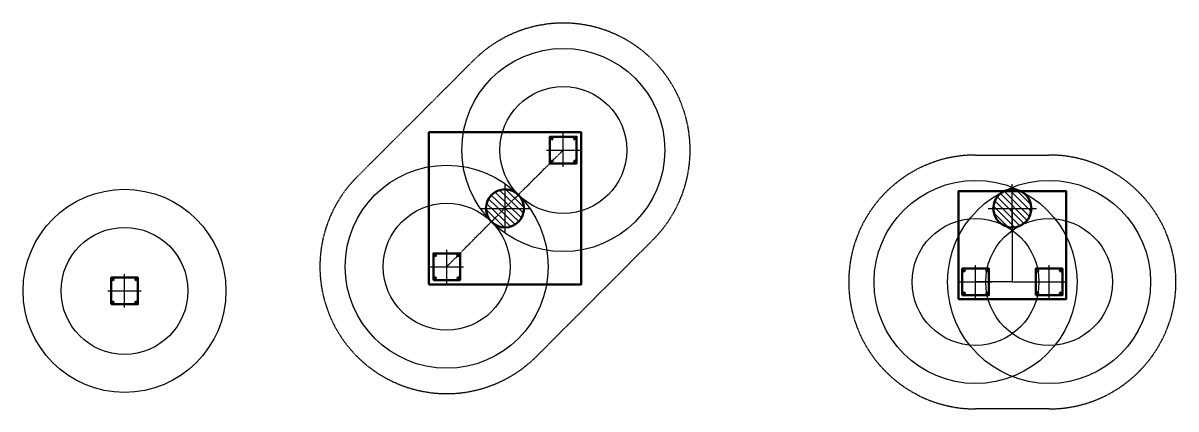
# Model space of a CAD drawing. Header units: millimetres. Extents: x -3800 to 5290, y -1580 to 1460.
import ezdxf

# ---------------------------------------------------------------- set-up
doc = ezdxf.new("R2010")
doc.units = ezdxf.units.MM
doc.linetypes.add('AM_ISO02W050', pattern=[7.5, 6, -1.5])
doc.linetypes.add('AM_ISO08W050', pattern=[18, 12, -1.5, 3, -1.5])
for name, color, linetype, lineweight in [('AM_0', 7, 'Continuous', 50), ('AM_3', 6, 'AM_ISO02W050', 25), ('AM_4', 3, 'Continuous', 25), ('AM_7', 4, 'AM_ISO08W050', 25), ('AM_8', 1, 'Continuous', 25)]:
    doc.layers.add(name, color=color, linetype=linetype, lineweight=lineweight)

msp = doc.modelspace()

# ---------------------------------------------------------------- hatches: boundary and pattern name
at = {"layer": 'AM_8'}
h = msp.add_hatch(dxfattribs=at)
h.set_pattern_fill('_U', color=256, scale=37, angle=136, style=0, pattern_type=0)
h.set_pattern_definition([(136, (0, 0), (-25.7024, -26.6156), [])])
edge = h.paths.add_edge_path()
edge.add_arc((0, 0), 150, 191.45916, 492.06505)
edge.add_arc((0, 0), 150, 132.06505, 191.45916)
h = msp.add_hatch(dxfattribs=at)
h.set_pattern_fill('_U', color=256, scale=36, angle=135, style=0, pattern_type=0)
h.set_pattern_definition([(135, (0, 0), (-25.45584, -25.45584), [])])
edge = h.paths.add_edge_path()
edge.add_arc((4000, 0), 150, 11.45916, 314.63533)
edge.add_arc((4000, 0), 150, 314.63533, 371.45916)

# ---------------------------------------------------------------- linework, layer by layer
at = {"layer": 'AM_0'}
for points in [[(-600, -600), (600, -600), (600, 600), (-600, 600)], [(354.6, 354.6), (564.6, 354.6), (564.6, 564.6), (354.6, 564.6)], [(3575, -715), (4425, -715), (4425, 135), (3575, 135)], [(-564.6, -564.6), (-354.6, -564.6), (-354.6, -354.6), (-564.6, -354.6)], [(-3105, -755), (-2895, -755), (-2895, -545), (-3105, -545)], [(3605, -685), (3815, -685), (3815, -475), (3605, -475)], [(4185, -685), (4395, -685), (4395, -475), (4185, -475)]]:
    msp.add_lwpolyline(points, close=True, dxfattribs=at)
for centre, radius in [((369.6, 549.6), 6), ((549.6, 549.6), 6), ((369.6, 369.6), 6), ((549.6, 369.6), 6), ((0, 0), 150), ((4000, 0), 150), ((-549.6, -369.6), 6), ((-369.6, -369.6), 6), ((-549.6, -549.6), 6), ((-369.6, -549.6), 6), ((3620, -490), 6), ((3800, -490), 6), ((4200, -490), 6), ((4380, -490), 6), ((-3090, -560), 6), ((-2910, -560), 6), ((3620, -670), 6), ((3800, -670), 6), ((4200, -670), 6), ((4380, -670), 6), ((-3090, -740), 6), ((-2910, -740), 6)]:
    msp.add_circle(centre, radius, dxfattribs=at)
at = {"layer": 'AM_3'}
for p, q in [((-245.2, 1169), (-1166.7, 247.5)), ((3710, 420), (4290, 420)), ((1166.7, -247.5), (247.5, -1166.7)), ((4290, -1580), (3710, -1580))]:
    msp.add_line(p, q, dxfattribs=at)
for centre, start, end in [((459.6, 459.6), 315, 135.18591), ((3710, -580), 90, 270), ((4290, -580), 270, 90), ((-459.6, -459.6), 134.99977, 315)]:
    msp.add_arc(centre, 1000, start, end, dxfattribs=at)
at = {"layer": 'AM_4'}
for centre, radius in [((459.6, 459.6), 800), ((459.6, 459.6), 500), ((-459.6, -459.6), 800), ((3710, -580), 800), ((4290, -580), 800), ((-3000, -650), 800), ((-459.6, -459.6), 500), ((3710, -580), 500), ((4290, -580), 500), ((-3000, -650), 500)]:
    msp.add_circle(centre, radius, dxfattribs=at)
at = {"layer": 'AM_7'}
for p, q in [((459.6, 327.3), (459.6, 591.9)), ((-3, 0), (459.6, 459.6)), ((327.3, 459.6), (591.9, 459.6)), ((0, -189.6), (0, 189.6)), ((4000, -189.6), (4000, 189.6)), ((0, 3), (-459.6, -459.6)), ((-189.6, 0), (189.6, 0)), ((3810.4, 0), (4189.6, 0)), ((4000, 0), (4000, -580)), ((-459.6, -591.9), (-459.6, -327.3)), ((3710, -712.3), (3710, -447.7)), ((4290, -712.3), (4290, -447.7)), ((-3000, -782.3), (-3000, -517.7)), ((-591.9, -459.6), (-327.3, -459.6)), ((3577.7, -580), (3842.3, -580)), ((4000, -580), (3710, -580)), ((4000, -580), (4290, -580)), ((4157.7, -580), (4422.3, -580)), ((-3132.3, -650), (-2867.7, -650))]:
    msp.add_line(p, q, dxfattribs=at)

doc.saveas('drawing.dxf')
